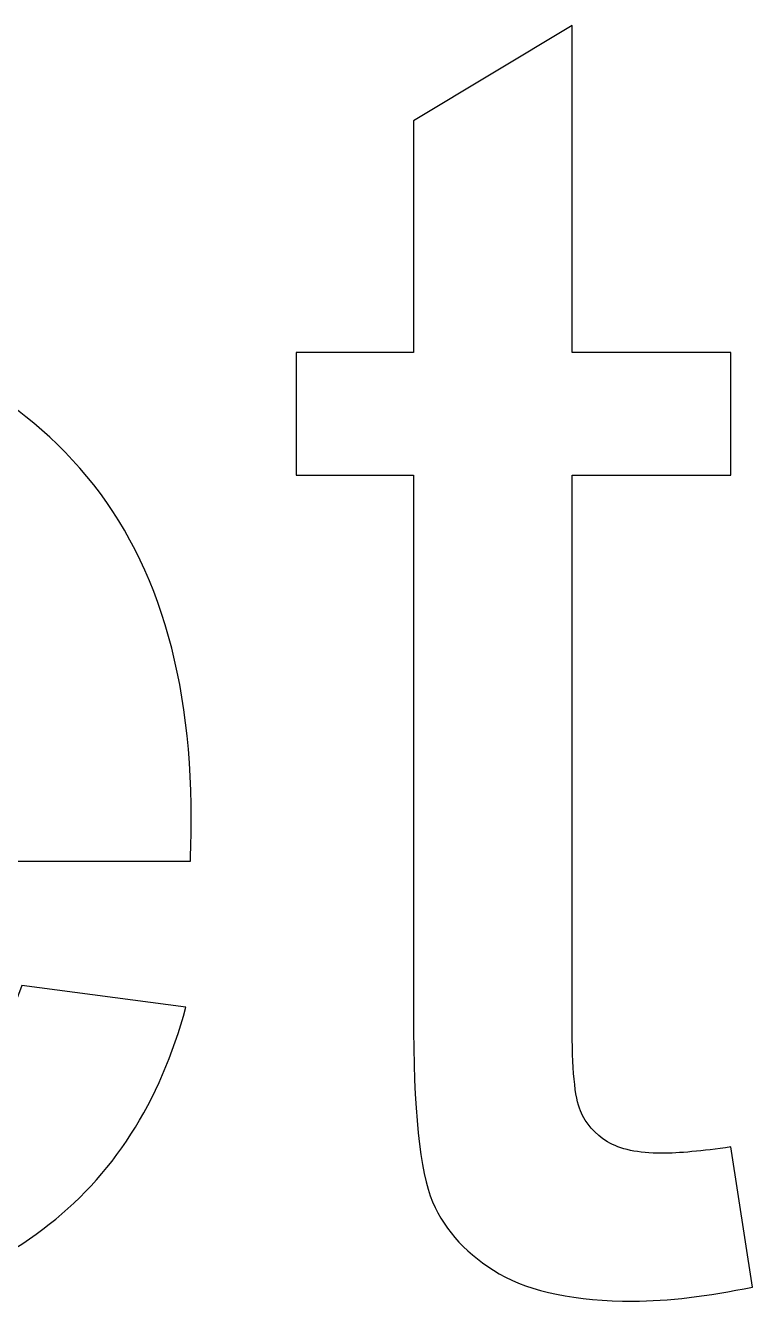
# Model space of a CAD drawing. Header units: centimetres. Extents: x 33 to 211, y -118 to 32.
# Drawn here: x 74.462 to 75.485, y -62.644 to -60.838 of the extents above; entities that cross this region are included whole.
import ezdxf

# ---------------------------------------------------------------- set-up
doc = ezdxf.new("R2010")
doc.units = ezdxf.units.CM
doc.header["$MEASUREMENT"] = 0
doc.layers.add('Layer 1', color=7, linetype='Continuous')

msp = doc.modelspace()

# ---------------------------------------------------------------- linework, layer by layer
at = {"layer": 'Layer 1', "color": 250}
for points, knots in [([(75.455, -62.41693), (75.455, -62.41693), (75.48548, -62.6142), (75.48548, -62.6142), (75.42283, -62.62733), (75.36652, -62.6341), (75.31742, -62.6341), (75.23656, -62.6341), (75.17391, -62.6214), (75.12903, -62.59558), (75.08458, -62.56975), (75.05326, -62.53631), (75.03505, -62.4944), (75.01685, -62.45249), (75.00796, -62.36444), (75.00796, -62.23024), (75.00796, -62.23024), (75.00796, -61.47078), (75.00796, -61.47078), (75.00796, -61.47078), (74.84286, -61.47078), (74.84286, -61.47078), (74.84286, -61.47078), (74.84286, -61.29806), (74.84286, -61.29806), (74.84286, -61.29806), (75.00796, -61.29806), (75.00796, -61.29806), (75.00796, -61.29806), (75.00796, -60.97209), (75.00796, -60.97209), (75.00796, -60.97209), (75.23148, -60.8379), (75.23148, -60.8379), (75.23148, -60.8379), (75.23148, -61.29806), (75.23148, -61.29806), (75.23148, -61.29806), (75.455, -61.29806), (75.455, -61.29806), (75.455, -61.29806), (75.455, -61.47078), (75.455, -61.47078), (75.455, -61.47078), (75.23148, -61.47078), (75.23148, -61.47078), (75.23148, -61.47078), (75.23148, -62.24294), (75.23148, -62.24294), (75.23148, -62.30686), (75.23529, -62.34793), (75.24333, -62.36613), (75.25095, -62.38433), (75.26365, -62.39873), (75.28143, -62.40973), (75.29921, -62.42032), (75.32461, -62.42582), (75.35763, -62.42582), (75.38219, -62.42582), (75.41478, -62.42286), (75.455, -62.41693)], [0, 0, 0, 0, 0.05, 0.05, 0.05, 0.1, 0.1, 0.1, 0.15, 0.15, 0.15, 0.2, 0.2, 0.2, 0.25, 0.25, 0.25, 0.3, 0.3, 0.3, 0.35, 0.35, 0.35, 0.4, 0.4, 0.4, 0.45, 0.45, 0.45, 0.5, 0.5, 0.5, 0.55, 0.55, 0.55, 0.6, 0.6, 0.6, 0.65, 0.65, 0.65, 0.7, 0.7, 0.7, 0.75, 0.75, 0.75, 0.8, 0.8, 0.8, 0.85, 0.85, 0.85, 0.9, 0.9, 0.9, 0.95, 0.95, 0.95, 1, 1, 1, 1]), ([(74.45636, -62.1896), (74.45636, -62.1896), (74.6875, -62.22008), (74.6875, -62.22008), (74.65152, -62.35428), (74.58421, -62.45884), (74.48599, -62.53292), (74.38778, -62.60701), (74.26247, -62.64426), (74.10965, -62.64426), (73.91746, -62.64426), (73.76506, -62.58499), (73.65245, -62.46646), (73.53984, -62.34835), (73.48354, -62.18198), (73.48354, -61.9682), (73.48354, -61.74722), (73.54027, -61.57534), (73.65414, -61.45342), (73.76802, -61.33108), (73.91576, -61.27012), (74.09737, -61.27012), (74.27306, -61.27012), (74.41657, -61.32981), (74.5279, -61.44961), (74.63924, -61.56942), (74.69512, -61.7379), (74.69512, -61.95507), (74.69512, -61.9682), (74.6947, -61.98809), (74.69385, -62.01434), (74.69385, -62.01434), (73.71214, -62.01434), (73.71214, -62.01434), (73.72061, -62.1587), (73.76125, -62.26961), (73.83491, -62.34623), (73.90814, -62.42286), (74.00001, -62.46138), (74.10965, -62.46138), (74.19135, -62.46138), (74.2612, -62.43979), (74.31878, -62.39661), (74.37677, -62.35343), (74.42249, -62.28443), (74.45636, -62.1896)], [0, 0, 0, 0, 0.0666667, 0.0666667, 0.0666667, 0.1333333, 0.1333333, 0.1333333, 0.2, 0.2, 0.2, 0.2666667, 0.2666667, 0.2666667, 0.3333333, 0.3333333, 0.3333333, 0.4, 0.4, 0.4, 0.4666667, 0.4666667, 0.4666667, 0.5333333, 0.5333333, 0.5333333, 0.6, 0.6, 0.6, 0.6666667, 0.6666667, 0.6666667, 0.7333333, 0.7333333, 0.7333333, 0.8, 0.8, 0.8, 0.8666667, 0.8666667, 0.8666667, 0.9333333, 0.9333333, 0.9333333, 1, 1, 1, 1])]:
    msp.add_open_spline(points, degree=3, knots=knots, dxfattribs=at)

doc.saveas('drawing.dxf')
